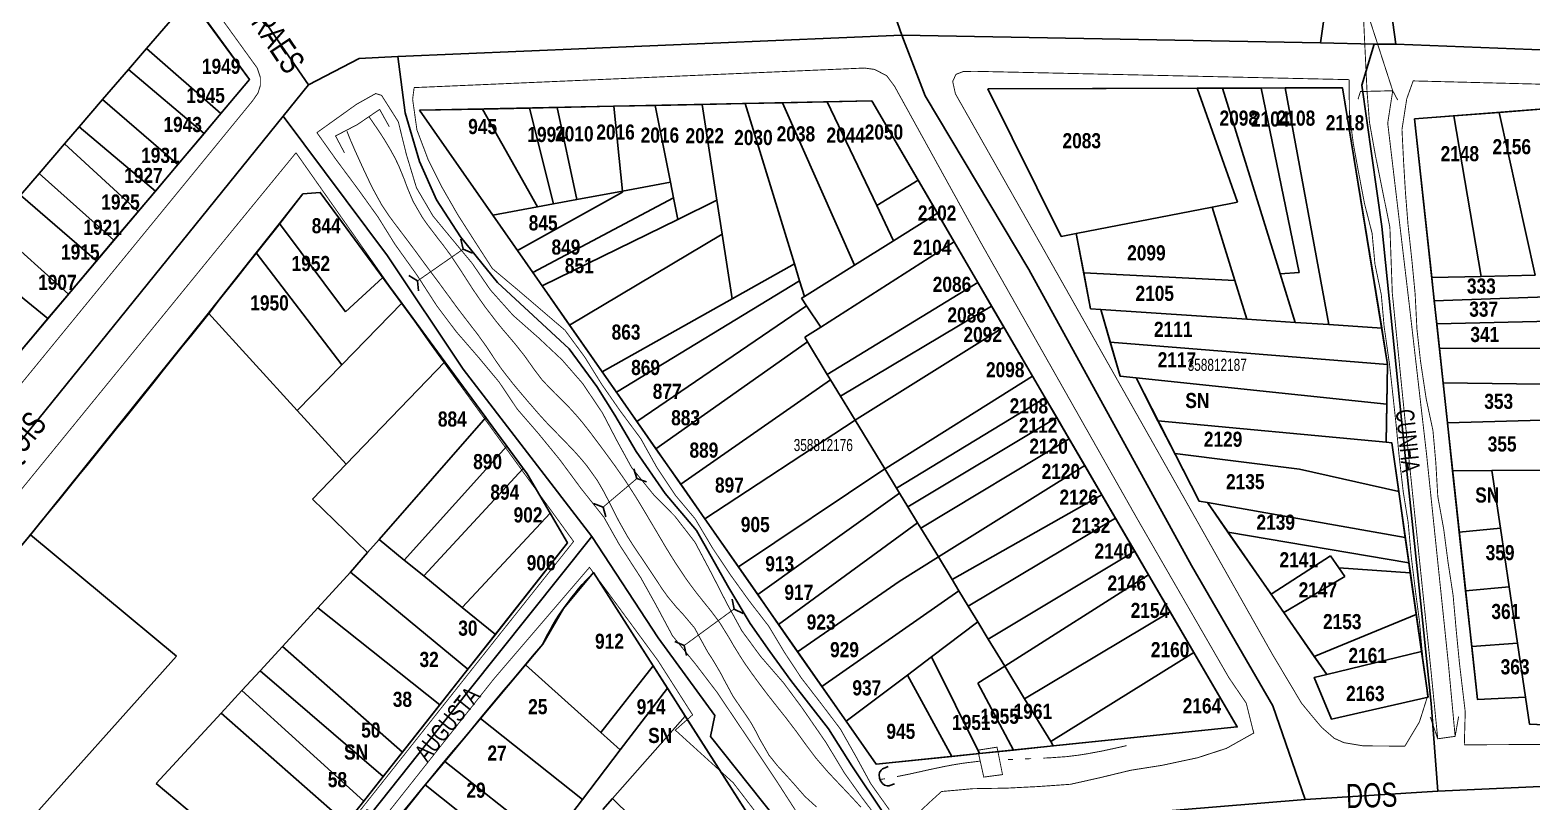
# Model space of a CAD drawing. Extents: x 200120 to 201962, y 4837541 to 4839252.
# Drawn here: x 201455.8 to 201704.3, y 4838507.1 to 4838634.8 of the extents above; entities that cross this region are included whole.
import ezdxf
from ezdxf.enums import TextEntityAlignment as Align

# ---------------------------------------------------------------- set-up
doc = ezdxf.new("R2010")
doc.units = 0
doc.header["$LTSCALE"] = 3
doc.header["$MEASUREMENT"] = 0
doc.linetypes.add('PHANTOMX2', pattern=[5, 2.5, -0.5, 0.5, -0.5, 0.5, -0.5])
for name, color, linetype in [('CD-MALHA-LOTES', 40, 'CONTINUOUS'), ('CD_TXT_QUADRA', 7, 'CONTINUOUS'), ('HD-CANAIS', 7, 'CONTINUOUS'), ('HD-CURSO-PERENE', 170, 'CONTINUOUS'), ('HD-VALAS-DRENOS', 170, 'CONTINUOUS'), ('RU-QUADRAS', 210, 'CONTINUOUS'), ('SV-EIXO-RUA-N-PAV', 6, 'CONTINUOUS'), ('SV-EIXO-RUA-PAV', 20, 'CONTINUOUS'), ('SV-ESTIVAS', 7, 'CONTINUOUS'), ('SV-PONTE-BUEIRO', 7, 'CONTINUOUS'), ('SV-RUA-NAO-PAV-S-GUIA-C-GUIA', 7, 'PHANTOMX2'), ('SV-RUA-PAVIM-S-GUIA-C-GUIA', 7, 'CONTINUOUS'), ('SV-TXT-RUA-N-PAV-S-GUIA-C-GUIA', 7, 'CONTINUOUS'), ('SV-TXT-RUA-PAV-S-GUIA-C-GUIA', 7, 'CONTINUOUS'), ('Th_NmrPort', 1, 'CONTINUOUS')]:
    doc.layers.add(name, color=color, linetype=linetype)
doc.styles.add('ARIAL', font='ARIAL.TTF')
doc.styles.get("Standard").update_dxf_attribs({"font": 'swisscbo.ttf'})

# ---------------------------------------------------------------- blocks, each defined once
blk = doc.blocks.new('COD045', base_point=(201519.89, 4838593.29))
at = {"layer": 'SV-ESTIVAS'}
blk.add_lwpolyline([(201520.638538, 4838591.792924), (201519.89, 4838593.29), (201520.638538, 4838594.792924)], dxfattribs=at)
blk = doc.blocks.new('COD119', base_point=(202265.52, 4838125.96))
at = {"layer": 'SV-PONTE-BUEIRO'}
blk.add_lwpolyline([(202264.01, 4838123.96), (202264.01, 4838124.793333), (202264.01, 4838124.918333), (202264.135833, 4838125.251667), (202264.3875, 4838125.626667), (202264.765, 4838125.835), (202265.268333, 4838125.96), (202265.771667, 4838125.96), (202266.275, 4838125.835), (202266.6525, 4838125.626667), (202266.904167, 4838125.251667), (202267.03, 4838124.918333), (202267.03, 4838124.793333), (202267.03, 4838123.96)], dxfattribs=at)

msp = doc.modelspace()

# ---------------------------------------------------------------- linework, layer by layer
at = {"layer": 'CD-MALHA-LOTES', "linetype": 'Continuous'}
for p, q in [((201475.04, 4838631.77), (201482.2, 4838640.09)), ((201482.2, 4838640.09), (201492.05, 4838626.59)), ((201472.03, 4838628.26), (201475.04, 4838631.77)), ((201475.04, 4838631.77), (201487.34, 4838621)), ((201467.77, 4838623.3), (201472.03, 4838628.26)), ((201472.03, 4838628.26), (201484.55, 4838617.7)), ((201492.05, 4838626.59), (201487.34, 4838621)), ((201648.9, 4838625.17), (201614.28, 4838625.05)), ((201614.28, 4838625.05), (201626.43, 4838600.64)), ((201653.09, 4838625.18), (201648.9, 4838625.17)), ((201655.61, 4838606.32), (201648.9, 4838625.17)), ((201653.09, 4838625.18), (201659.5, 4838625.2)), ((201662.64, 4838594.47), (201653.09, 4838625.18)), ((201659.5, 4838625.2), (201663.48, 4838625.22)), ((201659.5, 4838625.2), (201665.82, 4838594.65)), ((201663.48, 4838625.22), (201672.95, 4838625.25)), ((201663.48, 4838625.22), (201670.69, 4838586.05)), ((201672.95, 4838625.25), (201679.47, 4838585.46)), ((201463.9, 4838618.8), (201467.77, 4838623.3)), ((201467.77, 4838623.3), (201480.23, 4838612.57)), ((201538.4, 4838621.89), (201542.99, 4838621.98)), ((201542.99, 4838621.98), (201552.37, 4838622.18)), ((201542.99, 4838621.98), (201546.22, 4838606.73)), ((201552.37, 4838622.18), (201559.22, 4838622.32)), ((201552.37, 4838622.18), (201553.78, 4838608.14)), ((201559.22, 4838622.32), (201567.01, 4838622.48)), ((201559.22, 4838622.32), (201561.75, 4838609.62)), ((201574.09, 4838622.63), (201567.01, 4838622.48)), ((201567.01, 4838622.48), (201569.44, 4838606.63)), ((201574.09, 4838622.63), (201580.26, 4838622.76)), ((201582.26, 4838596.1), (201574.09, 4838622.63)), ((201580.26, 4838622.76), (201587.7, 4838622.92)), ((201592.22, 4838595.91), (201580.26, 4838622.76)), ((201587.7, 4838622.92), (201595.06, 4838623.07)), ((201595.88, 4838605.77), (201587.7, 4838622.92)), ((201595.06, 4838623.07), (201602.73, 4838609.94)), ((201487.34, 4838621), (201484.55, 4838617.7)), ((201530.62, 4838621.72), (201520.22, 4838621.51)), ((201520.22, 4838621.51), (201532.34, 4838604.15)), ((201530.62, 4838621.72), (201538.4, 4838621.89)), ((201539.76, 4838605.53), (201530.62, 4838621.72)), ((201538.4, 4838621.89), (201542.39, 4838606.02)), ((201684.89, 4838620.09), (201691.42, 4838620.59)), ((201687.73, 4838593.86), (201684.89, 4838620.09)), ((201691.42, 4838620.59), (201698.87, 4838621.17)), ((201691.42, 4838620.59), (201695.91, 4838594.03)), ((201698.87, 4838621.17), (201706.52, 4838621.76)), ((201698.87, 4838621.17), (201704.87, 4838594.23)), ((201461.47, 4838615.97), (201463.9, 4838618.8)), ((201463.9, 4838618.8), (201476.51, 4838608.15)), ((201484.55, 4838617.7), (201480.23, 4838612.57)), ((201457.25, 4838611.06), (201461.47, 4838615.97)), ((201461.47, 4838615.97), (201473.64, 4838604.76)), ((201480.23, 4838612.57), (201476.51, 4838608.15)), ((201454.15, 4838607.46), (201457.25, 4838611.06)), ((201457.25, 4838611.06), (201469.64, 4838600.01)), ((201553.78, 4838608.14), (201561.75, 4838609.62)), ((201561.75, 4838609.62), (201562.26, 4838607.01)), ((201602.73, 4838609.94), (201595.88, 4838605.77)), ((201602.73, 4838609.94), (201605.92, 4838604.48)), ((201454.15, 4838607.46), (201466.77, 4838596.61)), ((201476.51, 4838608.15), (201473.64, 4838604.76)), ((201497.03, 4838602.76), (201500.91, 4838607.67)), ((201500.91, 4838607.67), (201503.79, 4838607.93)), ((201503.79, 4838607.93), (201514.14, 4838593.84)), ((201536.42, 4838598.31), (201553.8, 4838607.97)), ((201562.26, 4838607.01), (201538.97, 4838594.65)), ((201553.78, 4838608.14), (201546.22, 4838606.73)), ((201553.8, 4838607.97), (201553.78, 4838608.14)), ((201562.26, 4838607.01), (201562.97, 4838603.47)), ((201473.64, 4838604.76), (201469.64, 4838600.01)), ((201532.34, 4838604.15), (201539.76, 4838605.53)), ((201542.39, 4838606.02), (201539.76, 4838605.53)), ((201546.22, 4838606.73), (201542.39, 4838606.02)), ((201562.97, 4838603.47), (201569.44, 4838606.63)), ((201569.44, 4838606.63), (201570.3, 4838601.02)), ((201598.66, 4838599.94), (201595.88, 4838605.77)), ((201628.91, 4838601.12), (201651.37, 4838605.5)), ((201651.37, 4838605.5), (201655.61, 4838606.32)), ((201651.37, 4838605.5), (201655.13, 4838593.34)), ((201449.69, 4838602.26), (201462.11, 4838591.08)), ((201493.2, 4838597.94), (201497.03, 4838602.76)), ((201497.03, 4838602.76), (201507.94, 4838588.15)), ((201532.34, 4838604.15), (201536.42, 4838598.31)), ((201562.97, 4838603.47), (201540.5, 4838592.47)), ((201605.92, 4838604.48), (201598.66, 4838599.94)), ((201608.69, 4838599.74), (201605.92, 4838604.48)), ((201469.64, 4838600.01), (201466.77, 4838596.61)), ((201545.05, 4838585.95), (201570.3, 4838601.02)), ((201570.3, 4838601.02), (201571.95, 4838590.31)), ((201586.61, 4838585.64), (201608.69, 4838599.74)), ((201598.66, 4838599.94), (201592.22, 4838595.91)), ((201608.69, 4838599.74), (201612.62, 4838593.01)), ((201626.43, 4838600.64), (201628.91, 4838601.12)), ((201630.15, 4838594.61), (201628.91, 4838601.12)), ((201445.69, 4838597.62), (201458.71, 4838587.05)), ((201485.69, 4838588.44), (201493.2, 4838597.94)), ((201493.2, 4838597.94), (201507.37, 4838579.42)), ((201538.97, 4838594.65), (201536.42, 4838598.31)), ((201466.77, 4838596.61), (201462.11, 4838591.08)), ((201540.5, 4838592.47), (201538.97, 4838594.65)), ((201571.95, 4838590.31), (201582.26, 4838596.1)), ((201582.26, 4838596.1), (201583.12, 4838593.31)), ((201592.22, 4838595.91), (201583.92, 4838590.71)), ((201631.28, 4838588.68), (201630.15, 4838594.61)), ((201655.13, 4838593.34), (201630.15, 4838594.61)), ((201665.82, 4838594.65), (201662.64, 4838594.47)), ((201507.94, 4838588.15), (201514.14, 4838593.84)), ((201514.14, 4838593.84), (201517.26, 4838589.6)), ((201545.05, 4838585.95), (201540.5, 4838592.47)), ((201552.79, 4838574.86), (201583.12, 4838593.31)), ((201583.12, 4838593.31), (201583.92, 4838590.71)), ((201587.69, 4838577.82), (201612.62, 4838593.01)), ((201612.62, 4838593.01), (201614.89, 4838589.12)), ((201655.13, 4838593.34), (201657.11, 4838586.95)), ((201665.15, 4838586.42), (201662.64, 4838594.47)), ((201695.91, 4838594.03), (201687.73, 4838593.86)), ((201687.73, 4838593.86), (201688.15, 4838589.97)), ((201704.87, 4838594.23), (201695.91, 4838594.03)), ((201462.11, 4838591.08), (201458.71, 4838587.05)), ((201517.26, 4838589.6), (201507.37, 4838579.42)), ((201517.26, 4838589.6), (201524.42, 4838579.87)), ((201571.95, 4838590.31), (201550.44, 4838578.24)), ((201583.92, 4838590.71), (201583.44, 4838590.4)), ((201583.44, 4838590.4), (201584.26, 4838589.17)), ((201688.15, 4838589.97), (201722.17, 4838591.22)), ((201688.56, 4838586.18), (201688.15, 4838589.97)), ((201455.8, 4838551.26), (201485.3, 4838587.96)), ((201485.3, 4838587.96), (201485.69, 4838588.44)), ((201499.97, 4838571.81), (201485.3, 4838587.96)), ((201584.26, 4838589.17), (201556.19, 4838570)), ((201584.26, 4838589.17), (201586.61, 4838585.64)), ((201614.89, 4838589.12), (201589.88, 4838574.22)), ((201614.89, 4838589.12), (201616.93, 4838585.62)), ((201632.97, 4838588.57), (201631.28, 4838588.68)), ((201632.97, 4838588.57), (201634.54, 4838583.14)), ((201657.11, 4838586.95), (201632.97, 4838588.57)), ((201458.71, 4838587.05), (201445.3, 4838571.14)), ((201550.44, 4838578.24), (201545.05, 4838585.95)), ((201586.61, 4838585.64), (201583.96, 4838583.95)), ((201616.93, 4838585.62), (201592.66, 4838570.45)), ((201616.93, 4838585.62), (201621.68, 4838577.49)), ((201657.11, 4838586.95), (201665.15, 4838586.42)), ((201670.69, 4838586.05), (201665.15, 4838586.42)), ((201679.47, 4838585.46), (201670.69, 4838586.05)), ((201680.44, 4838579.47), (201679.47, 4838585.46)), ((201723.19, 4838587), (201688.56, 4838586.18)), ((201689, 4838582.12), (201688.56, 4838586.18)), ((201584.41, 4838583.21), (201559.33, 4838565.51)), ((201583.96, 4838583.95), (201584.41, 4838583.21)), ((201584.41, 4838583.21), (201587.69, 4838577.82)), ((201634.54, 4838583.14), (201680.44, 4838579.47)), ((201636.16, 4838577.53), (201634.54, 4838583.14)), ((201724.34, 4838582.19), (201689, 4838582.12)), ((201524.42, 4838579.87), (201508.05, 4838562.93)), ((201531.18, 4838570.66), (201524.42, 4838579.87)), ((201689.62, 4838576.39), (201689, 4838582.12)), ((201507.37, 4838579.42), (201499.97, 4838571.81)), ((201552.79, 4838574.86), (201550.44, 4838578.24)), ((201587.69, 4838577.82), (201588.25, 4838576.89)), ((201621.68, 4838577.49), (201597.42, 4838562.31)), ((201621.68, 4838577.49), (201623.77, 4838573.92)), ((201638.8, 4838577.25), (201636.16, 4838577.53)), ((201642.43, 4838570.14), (201638.8, 4838577.25)), ((201680.32, 4838572.86), (201638.8, 4838577.25)), ((201680.44, 4838579.47), (201680.32, 4838572.86)), ((201556.19, 4838570), (201552.79, 4838574.86)), ((201588.25, 4838576.89), (201563.44, 4838559.62)), ((201589.88, 4838574.22), (201588.25, 4838576.89)), ((201690.34, 4838569.82), (201689.62, 4838576.39)), ((201727.51, 4838575.88), (201689.62, 4838576.39)), ((201592.31, 4838570.22), (201589.88, 4838574.22)), ((201623.77, 4838573.92), (201599.15, 4838558.99)), ((201623.77, 4838573.92), (201625.67, 4838570.66)), ((201680.32, 4838572.86), (201680.2, 4838566.58)), ((201508.05, 4838562.93), (201499.97, 4838571.81)), ((201513.51, 4838550.48), (201531.18, 4838570.66)), ((201531.18, 4838570.66), (201531.7, 4838569.96)), ((201531.7, 4838569.96), (201534.66, 4838565.93)), ((201559.33, 4838565.51), (201556.19, 4838570)), ((201567.45, 4838553.88), (201592.31, 4838570.22)), ((201592.66, 4838570.45), (201592.31, 4838570.22)), ((201592.31, 4838570.22), (201597.21, 4838562.17)), ((201625.67, 4838570.66), (201601.03, 4838555.9)), ((201625.67, 4838570.66), (201627.72, 4838567.14)), ((201645.2, 4838564.73), (201642.43, 4838570.14)), ((201680.2, 4838566.58), (201642.43, 4838570.14)), ((201728.17, 4838570.82), (201690.34, 4838569.82)), ((201690.34, 4838569.82), (201691.2, 4838561.84)), ((201534.66, 4838565.93), (201517.67, 4838547.09)), ((201534.66, 4838565.93), (201537.38, 4838562.23)), ((201563.44, 4838559.62), (201559.33, 4838565.51)), ((201627.72, 4838567.14), (201603.17, 4838552.38)), ((201627.72, 4838567.14), (201630.3, 4838562.73)), ((201645.2, 4838564.73), (201665.83, 4838562.14)), ((201649.23, 4838556.84), (201645.2, 4838564.73)), ((201680.2, 4838566.58), (201681.12, 4838566.5)), ((201681.12, 4838566.5), (201682.27, 4838558.42)), ((201508.05, 4838562.93), (201502.5, 4838557.18)), ((201597.42, 4838562.31), (201597.21, 4838562.17)), ((201630.3, 4838562.73), (201606.08, 4838547.6)), ((201630.3, 4838562.73), (201633.15, 4838557.86)), ((201537.38, 4838562.23), (201520.91, 4838544.45)), ((201537.38, 4838562.23), (201538.01, 4838561.37)), ((201538.01, 4838561.37), (201541.83, 4838554.82)), ((201597.21, 4838562.17), (201573, 4838545.94)), ((201599.15, 4838558.99), (201597.21, 4838562.17)), ((201665.83, 4838562.14), (201682.27, 4838558.42)), ((201691.2, 4838561.84), (201697.68, 4838561.89)), ((201692.3, 4838551.69), (201691.2, 4838561.84)), ((201697.68, 4838561.89), (201720.3, 4838562.05)), ((201697.68, 4838561.89), (201699.1, 4838552.35)), ((201567.45, 4838553.88), (201563.44, 4838559.62)), ((201599.66, 4838558.15), (201576.19, 4838541.37)), ((201599.15, 4838558.99), (201599.66, 4838558.15)), ((201601.03, 4838555.9), (201599.66, 4838558.15)), ((201633.15, 4838557.86), (201608.34, 4838543.88)), ((201633.15, 4838557.86), (201635.38, 4838554.04)), ((201682.27, 4838558.42), (201683.36, 4838550.81)), ((201502.5, 4838557.18), (201511.62, 4838548.33)), ((201541.83, 4838554.82), (201527.29, 4838539.26)), ((201541.83, 4838554.82), (201544.7, 4838549.92)), ((201601.03, 4838555.9), (201602.64, 4838553.25)), ((201650.61, 4838556.59), (201649.23, 4838556.84)), ((201654.01, 4838551.7), (201650.61, 4838556.59)), ((201683.36, 4838550.81), (201650.61, 4838556.59)), ((201573, 4838545.94), (201567.45, 4838553.88)), ((201602.64, 4838553.25), (201579.65, 4838536.41)), ((201603.17, 4838552.38), (201602.64, 4838553.25)), ((201606.08, 4838547.6), (201603.17, 4838552.38)), ((201635.38, 4838554.04), (201611.03, 4838539.46)), ((201635.38, 4838554.04), (201638.58, 4838548.55)), ((201699.1, 4838552.35), (201692.3, 4838551.69)), ((201699.1, 4838552.35), (201700.55, 4838542.64)), ((201400.28, 4838484.81), (201455.8, 4838551.26)), ((201455.8, 4838551.26), (201479.98, 4838531.17)), ((201511.62, 4838548.33), (201513.51, 4838550.48)), ((201517.67, 4838547.09), (201513.51, 4838550.48)), ((201544.7, 4838549.92), (201532.77, 4838534.79)), ((201661.14, 4838541.45), (201654.01, 4838551.7)), ((201683.96, 4838546.62), (201654.01, 4838551.7)), ((201683.36, 4838550.81), (201683.96, 4838546.62)), ((201693.35, 4838541.97), (201692.3, 4838551.69)), ((201511.62, 4838548.33), (201508.77, 4838545.07)), ((201606.08, 4838547.6), (201599.58, 4838543.54)), ((201608.34, 4838543.88), (201606.08, 4838547.6)), ((201638.58, 4838548.55), (201614.35, 4838534.01)), ((201638.58, 4838548.55), (201640.86, 4838544.64)), ((201671, 4838547.76), (201661.14, 4838541.45)), ((201672.35, 4838545.8), (201671, 4838547.76)), ((201503.4, 4838539.2), (201508.77, 4838545.07)), ((201508.77, 4838545.07), (201528.23, 4838529.04)), ((201520.91, 4838544.45), (201517.67, 4838547.09)), ((201544.05, 4838539.09), (201549.02, 4838545.01)), ((201549.02, 4838545.01), (201558.9, 4838529.56)), ((201576.19, 4838541.37), (201573, 4838545.94)), ((201673.33, 4838544.38), (201672.35, 4838545.8)), ((201684.19, 4838544.95), (201672.35, 4838545.8)), ((201683.96, 4838546.62), (201684.19, 4838544.95)), ((201684.19, 4838544.95), (201685.17, 4838538.09)), ((201527.29, 4838539.26), (201520.91, 4838544.45)), ((201599.58, 4838543.54), (201582.79, 4838531.91)), ((201608.34, 4838543.88), (201609.49, 4838541.99)), ((201640.86, 4838544.64), (201617.07, 4838529.54)), ((201640.86, 4838544.64), (201644.43, 4838538.53)), ((201663.27, 4838538.38), (201673.33, 4838544.38)), ((201700.55, 4838542.64), (201693.35, 4838541.97)), ((201700.55, 4838542.64), (201701.94, 4838533.32)), ((201579.65, 4838536.41), (201576.19, 4838541.37)), ((201609.49, 4838541.99), (201586.8, 4838526.17)), ((201611.03, 4838539.46), (201609.49, 4838541.99)), ((201663.27, 4838538.38), (201661.14, 4838541.45)), ((201694.35, 4838532.76), (201693.35, 4838541.97)), ((201497.51, 4838532.8), (201503.4, 4838539.2)), ((201503.4, 4838539.2), (201523.58, 4838523.15)), ((201532.77, 4838534.79), (201527.29, 4838539.26)), ((201540.61, 4838533.18), (201544.05, 4838539.09)), ((201612.62, 4838536.85), (201611.03, 4838539.46)), ((201644.43, 4838538.53), (201620.36, 4838524.14)), ((201644.43, 4838538.53), (201648.38, 4838531.77)), ((201668.29, 4838531.15), (201663.27, 4838538.38)), ((201685.17, 4838538.09), (201668.29, 4838531.15)), ((201685.17, 4838538.09), (201686.04, 4838531.97)), ((201582.79, 4838531.91), (201579.65, 4838536.41)), ((201604.93, 4838531.05), (201612.62, 4838536.85)), ((201614.35, 4838534.01), (201612.62, 4838536.85)), ((201493.81, 4838528.78), (201497.51, 4838532.8)), ((201497.51, 4838532.8), (201517.39, 4838515.31)), ((201528.23, 4838529.04), (201532.77, 4838534.79)), ((201537.73, 4838529.73), (201540.61, 4838533.18)), ((201614.35, 4838534.01), (201617.07, 4838529.54)), ((201701.94, 4838533.32), (201694.35, 4838532.76)), ((201695.3, 4838524.02), (201694.35, 4838532.76)), ((201701.94, 4838533.32), (201703.27, 4838524.38)), ((201479.98, 4838531.17), (201444.49, 4838491.54)), ((201586.8, 4838526.17), (201582.79, 4838531.91)), ((201600.97, 4838528.05), (201604.93, 4838531.05)), ((201604.93, 4838531.05), (201612.88, 4838515.07)), ((201648.38, 4838531.77), (201624.67, 4838517.05)), ((201648.38, 4838531.77), (201655.56, 4838519.48)), ((201670.37, 4838528.16), (201668.29, 4838531.15)), ((201686.04, 4838531.97), (201670.37, 4838528.16)), ((201686.04, 4838531.97), (201687.12, 4838524.42)), ((201490.78, 4838525.49), (201493.81, 4838528.78)), ((201493.81, 4838528.78), (201514.21, 4838511.27)), ((201528.23, 4838529.04), (201523.58, 4838523.15)), ((201530.32, 4838520.86), (201537.73, 4838529.73)), ((201550.23, 4838518.55), (201537.73, 4838529.73)), ((201558.9, 4838529.56), (201550.23, 4838518.55)), ((201558.9, 4838529.56), (201561.23, 4838525.91)), ((201590.83, 4838520.4), (201600.97, 4838528.05)), ((201600.97, 4838528.05), (201608.29, 4838514.6)), ((201617.07, 4838529.54), (201612.64, 4838526.73)), ((201620.36, 4838524.14), (201617.07, 4838529.54)), ((201668.29, 4838527.66), (201670.37, 4838528.16)), ((201671.12, 4838520.78), (201668.29, 4838527.66)), ((201487.36, 4838521.77), (201490.78, 4838525.49)), ((201490.78, 4838525.49), (201510.99, 4838507.19)), ((201561.23, 4838525.91), (201553.44, 4838515.68)), ((201564.19, 4838521.27), (201561.23, 4838525.91)), ((201590.83, 4838520.4), (201586.8, 4838526.17)), ((201612.64, 4838526.73), (201618.49, 4838515.65)), ((201523.58, 4838523.15), (201517.39, 4838515.31)), ((201624.67, 4838517.05), (201620.36, 4838524.14)), ((201687.12, 4838524.42), (201671.12, 4838520.78)), ((201703.27, 4838524.38), (201695.3, 4838524.02)), ((201703.94, 4838519.91), (201703.27, 4838524.38)), ((201476.65, 4838510.13), (201487.36, 4838521.77)), ((201508.09, 4838503.52), (201487.36, 4838521.77)), ((201524.4, 4838513.77), (201530.32, 4838520.86)), ((201530.32, 4838520.86), (201547.16, 4838507.44)), ((201552.15, 4838507.62), (201564.19, 4838521.27)), ((201564.19, 4838521.27), (201580.36, 4838495.98)), ((201595.78, 4838513.31), (201590.83, 4838520.4)), ((201553.44, 4838515.68), (201550.23, 4838518.55)), ((201655.56, 4838519.48), (201625.1, 4838516.34)), ((201718.72, 4838519.28), (201703.94, 4838519.91)), ((201517.39, 4838515.31), (201514.21, 4838511.27)), ((201553.44, 4838515.68), (201547.16, 4838507.44)), ((201612.88, 4838515.07), (201608.29, 4838514.6)), ((201618.49, 4838515.65), (201612.88, 4838515.07)), ((201625.1, 4838516.34), (201618.49, 4838515.65)), ((201625.1, 4838516.34), (201624.67, 4838517.05)), ((201521.49, 4838510.28), (201524.4, 4838513.77)), ((201524.4, 4838513.77), (201541.62, 4838500.17)), ((201608.29, 4838514.6), (201595.78, 4838513.31)), ((201498.67, 4838491.58), (201476.65, 4838510.13)), ((201514.21, 4838511.27), (201510.99, 4838507.19)), ((201521.17, 4838509.88), (201521.49, 4838510.28)), ((201521.17, 4838509.88), (201517.26, 4838505.05)), ((201538.53, 4838496.12), (201521.17, 4838509.88)), ((201550.57, 4838505.83), (201552.15, 4838507.62)), ((201552.15, 4838507.62), (201573.3, 4838486.98)), ((201510.99, 4838507.19), (201508.09, 4838503.52)), ((201547.16, 4838507.44), (201543.82, 4838503.06))]:
    msp.add_line(p, q, dxfattribs=at)
msp.add_point((201455.8, 4838551.26), dxfattribs=at)
at = {"layer": 'HD-CANAIS', "const_width": 0.15}
for points in [[(201688.73, 4838517.51), (201687.54, 4838529.49), (201683.93, 4838564.15), (201681.21, 4838591.26), (201680.81, 4838602.16), (201678.41, 4838614.07), (201677.44, 4838619.48), (201677.03, 4838624.6), (201676.26, 4838640.8)], [(201691.61, 4838517.91), (201690.51, 4838529.75), (201686.89, 4838564.48), (201684.04, 4838589.17), (201680.45, 4838619.39), (201681.28, 4838624.75), (201676.27, 4838640.23)]]:
    msp.add_lwpolyline(points, dxfattribs=at)
at = {"layer": 'HD-CURSO-PERENE', "const_width": 0.15}
for points in [[(201511.85, 4838620.46), (201513.54, 4838617.99), (201514.36, 4838616.72), (201515.33, 4838615.11), (201516.06, 4838613.79), (201516.72, 4838612.45), (201517.66, 4838610.16), (201518.18, 4838608.75), (201519.12, 4838606.5), (201520.61, 4838603.9), (201521.47, 4838602.66), (201523.19, 4838600.4), (201524.11, 4838599.22), (201525.33, 4838597.58), (201526.99, 4838595.08), (201527.8, 4838593.82), (201528.97, 4838592), (201529.81, 4838590.76), (201531.02, 4838589.04), (201532.84, 4838586.66), (201533.79, 4838585.49), (201535.1, 4838583.95), (201536.07, 4838582.8), (201537.54, 4838580.95), (201538.41, 4838579.73), (201539.28, 4838578.5), (201540.55, 4838576.84), (201542.63, 4838574.68), (201543.71, 4838573.64), (201545.18, 4838572.13), (201546.19, 4838571.01), (201547.16, 4838569.87), (201548.52, 4838568.14), (201550.32, 4838565.73), (201551.76, 4838563.77), (201552.64, 4838562.56), (201554.27, 4838560.23), (201555.89, 4838557.71), (201556.68, 4838556.43), (201557.76, 4838554.62), (201559.29, 4838552.04), (201560.05, 4838550.75), (201560.99, 4838549.17), (201561.77, 4838547.89), (201562.57, 4838546.62), (201564.17, 4838544.21), (201565.04, 4838542.99), (201565.94, 4838541.79), (201567.5, 4838539.83), (201568.45, 4838538.66), (201569.88, 4838536.75), (201571.46, 4838534.2), (201572.21, 4838532.9), (201573.35, 4838531.05), (201574.18, 4838529.79), (201575.04, 4838528.56), (201576.64, 4838526.37), (201577.55, 4838525.17), (201578.47, 4838523.99), (201579.85, 4838522.24), (201580.78, 4838521.07), (201582.56, 4838518.74), (201583.44, 4838517.52), (201584.32, 4838516.31), (201585.84, 4838514.29), (201587.8, 4838512.02), (201588.83, 4838510.92), (201590.8, 4838508.84), (201591.83, 4838507.75), (201593.26, 4838506.19)], [(201585.92, 4838506.22), (201583.99, 4838507.97), (201582.01, 4838510.23), (201580.44, 4838511.97), (201579.42, 4838513.08), (201578.05, 4838514.8), (201576.56, 4838517.39), (201575.87, 4838518.73), (201575.14, 4838520.05), (201574.31, 4838521.32), (201573.45, 4838522.55), (201572.05, 4838524.62), (201570.63, 4838527.26), (201569.93, 4838528.59), (201568.71, 4838530.64), (201567.89, 4838531.9), (201566.77, 4838533.93), (201565.73, 4838535.85), (201563.79, 4838538.15), (201562.75, 4838539.26), (201561.27, 4838541.05), (201560.4, 4838542.27), (201558.75, 4838544.77), (201557.32, 4838546.92), (201556.47, 4838548.16), (201555.63, 4838549.41), (201554.64, 4838550.97), (201553.17, 4838553.58), (201552.49, 4838554.92), (201551.36, 4838557.15), (201550.67, 4838558.48), (201549.61, 4838560.3), (201547.86, 4838562.74), (201546.9, 4838563.89), (201545.9, 4838565.01), (201544.45, 4838566.53), (201543.4, 4838567.61), (201541.31, 4838569.76), (201540.04, 4838571.15), (201538.08, 4838573.42), (201536.68, 4838575.07), (201535.71, 4838576.23), (201533.87, 4838578.59), (201532.89, 4838579.98), (201532.06, 4838581.23), (201531.23, 4838582.48), (201529.84, 4838584.42), (201528.92, 4838585.61), (201528, 4838586.8), (201526.33, 4838589), (201524.56, 4838591.42), (201523.17, 4838593.31), (201522.27, 4838594.51), (201520.94, 4838596.3), (201519.16, 4838598.72), (201518.27, 4838599.92), (201516.81, 4838601.84), (201515.9, 4838603.04), (201515.02, 4838604.25), (201513.94, 4838605.88), (201512.5, 4838608.51), (201511.84, 4838609.86), (201510.74, 4838612.2), (201509.5, 4838614.93), (201508.75, 4838616.67), (201508.19, 4838618.06)]]:
    msp.add_lwpolyline(points, dxfattribs=at)
at = {"layer": 'HD-VALAS-DRENOS', "const_width": 0.15}
for points in [[(201630.87, 4838515.05), (201629.42, 4838514.82)], [(201631.39, 4838515.15), (201630.87, 4838515.05)], [(201632.86, 4838515.42), (201631.39, 4838515.15)], [(201633.35, 4838515.52), (201632.86, 4838515.42)], [(201634.33, 4838515.73), (201633.35, 4838515.52)], [(201635.31, 4838515.94), (201634.33, 4838515.73)], [(201637.26, 4838516.38), (201635.31, 4838515.94)], [(201605.11, 4838512.51), (201604.63, 4838512.41)], [(201607.07, 4838512.92), (201605.11, 4838512.51)], [(201608.54, 4838513.2), (201607.07, 4838512.92)], [(201607.07, 4838512.92), (201607.07, 4838512.92)], [(201609.04, 4838513.28), (201608.54, 4838513.2)], [(201610.02, 4838513.44), (201609.04, 4838513.28)], [(201611.01, 4838513.57), (201610.02, 4838513.44)], [(201613, 4838513.81), (201611.01, 4838513.57)], [(201618.44, 4838514.1), (201617.59, 4838514.06)], [(201620.59, 4838514.19), (201620.44, 4838514.18)], [(201621.44, 4838514.22), (201620.59, 4838514.19)], [(201624.35, 4838514.35), (201623.44, 4838514.31)], [(201624.44, 4838514.35), (201624.35, 4838514.35)], [(201627.34, 4838514.56), (201624.44, 4838514.35)], [(201627.43, 4838514.57), (201627.34, 4838514.56)], [(201629.39, 4838514.81), (201627.43, 4838514.57)], [(201629.42, 4838514.82), (201629.39, 4838514.81)], [(201596.58, 4838510.79), (201596.43, 4838510.77)], [(201597.27, 4838510.9), (201596.58, 4838510.79)], [(201601, 4838511.61), (201599.24, 4838511.26)], [(201601.2, 4838511.65), (201601, 4838511.61)], [(201603.17, 4838512.08), (201601.2, 4838511.65)], [(201604.13, 4838512.3), (201603.17, 4838512.08)], [(201604.63, 4838512.41), (201604.13, 4838512.3)]]:
    msp.add_lwpolyline(points, dxfattribs=at)
at = {"layer": 'RU-QUADRAS', "color": 6, "linetype": 'Continuous'}
for points in [[(201306.33, 4838615.02, -0.010298), (201385.46, 4838712.24), (201405.91, 4838739.08), (201413.85, 4838732.84), (201444.74, 4838693.11, 0.007389), (201378.44, 4838616.73), (201384.84, 4838610.51), (201425.24, 4838658.8), (201447.25, 4838687.99), (201492.05, 4838626.59), (201388.25, 4838503.48), (201373.22, 4838521.82), (201408.01, 4838562.66), (201409.94, 4838561.05), (201430.49, 4838587.45), (201426.65, 4838590.45), (201372.39, 4838525.16), (201322.19, 4838595.01)], [(201400.28, 4838484.81, 0.01074), (201500.91, 4838607.67), (201503.79, 4838607.93), (201538.01, 4838561.37), (201544.7, 4838549.92), (201483.56, 4838472.42), (201487.91, 4838468.75, -0.007868), (201540.61, 4838533.18, -0.085838), (201549.02, 4838545.01), (201580.36, 4838495.98), (201523.43, 4838423.44), (201480.93, 4838373.06, -0.009028)]]:
    msp.add_lwpolyline(points, format="xyb", close=True, dxfattribs=at)
for points in [[(201614.28, 4838625.05), (201672.95, 4838625.25), (201680.44, 4838579.47), (201680.2, 4838566.58), (201681.12, 4838566.5), (201687.12, 4838524.42), (201671.12, 4838520.78), (201668.29, 4838527.66), (201670.37, 4838528.16), (201650.61, 4838556.59), (201649.23, 4838556.84), (201638.8, 4838577.25), (201636.16, 4838577.53), (201632.97, 4838588.57), (201631.28, 4838588.68), (201628.91, 4838601.12), (201626.43, 4838600.64)], [(201520.22, 4838621.51), (201595.06, 4838623.07), (201655.56, 4838519.48), (201595.78, 4838513.31)], [(201684.89, 4838620.09), (201715.55, 4838622.45), (201745.48, 4838622.07), (201766.2, 4838521.8), (201727.81, 4838518.9), (201703.94, 4838519.91), (201703.27, 4838524.38), (201695.3, 4838524.02)]]:
    msp.add_lwpolyline(points, close=True, dxfattribs=at)
at = {"layer": 'SV-EIXO-RUA-N-PAV'}
for points in [[(201669.35, 4838632.69), (201670.54, 4838641.3), (201670.3, 4838650.14), (201666, 4838665.19), (201663.61, 4838680.01), (201660.27, 4838700.68), (201657.16, 4838716.45), (201653.89, 4838731.08), (201655.55, 4838736.64), (201653.79, 4838745.75)], [(201681.77, 4838632.45), (201680.58, 4838641.3), (201676.75, 4838655.63), (201671.74, 4838674.03), (201669.35, 4838683.83), (201665.52, 4838702.35), (201662.42, 4838718.12), (201660.08, 4838731.3), (201655.55, 4838736.64)], [(201678.2, 4838632.47), (201676.19, 4838625.69), (201679.47, 4838602.27), (201683.35, 4838564.38), (201685.5, 4838544.08), (201687.65, 4838523.32), (201688.73, 4838508.84)]]:
    msp.add_lwpolyline(points, dxfattribs=at)
at = {"layer": 'SV-EIXO-RUA-PAV'}
for points in [[(201501.86, 4838625.75), (201475.51, 4838663.96), (201462.05, 4838683.48), (201451.71, 4838697.94), (201419.07, 4838745.75)], [(201666.79, 4838507.48), (201661.44, 4838522.95), (201647.98, 4838546.2), (201621.06, 4838595.16), (201603.92, 4838623.92), (201600.04, 4838633.95), (201594.13, 4838650.84), (201582.51, 4838698.57), (201573.66, 4838745.75)], [(201501.86, 4838625.75), (201510.23, 4838630.11), (201516.62, 4838630.42), (201600.04, 4838633.95), (201669.35, 4838632.69), (201678.2, 4838632.47), (201681.77, 4838632.45), (201754.97, 4838629.6)], [(201516.62, 4838630.42), (201517.81, 4838621.07), (201520.18, 4838613.06), (201523, 4838606.68), (201527.01, 4838600.6), (201533.09, 4838593.03), (201539.03, 4838587.54), (201544.96, 4838582.05), (201549.56, 4838575.82), (201552.53, 4838571.07), (201556.09, 4838565.06), (201560.84, 4838558.08), (201566.03, 4838552), (201571.38, 4838542.5), (201574.94, 4838536.57), (201578.2, 4838531.97), (201581.69, 4838527.15), (201587.92, 4838519.13), (201591.78, 4838513.05), (201597.12, 4838505.04)], [(201501.86, 4838625.75), (201497.65, 4838620.53), (201387.56, 4838484.41), (201299.51, 4838377.44), (201202.96, 4838257.34), (201159.2, 4838198.72)], [(201589.63, 4838489.5), (201579.14, 4838504.37), (201568.38, 4838517.91), (201569.07, 4838521.38), (201559.7, 4838534.23), (201548.72, 4838550.97), (201527.41, 4838578.66), (201514.91, 4838597.41), (201497.65, 4838620.53)], [(201548.72, 4838550.97), (201528.19, 4838525.29), (201487.9, 4838474.55)], [(201589.63, 4838489.5), (201592.19, 4838494.5), (201602.91, 4838501.33), (201610.77, 4838503.48), (201623.53, 4838503.48), (201638.08, 4838505.11), (201666.79, 4838507.48), (201688.73, 4838508.84), (201726.36, 4838510.53), (201759.6, 4838512.31), (201777.85, 4838512.9)]]:
    msp.add_lwpolyline(points, dxfattribs=at)
at = {"layer": 'SV-ESTIVAS', "const_width": 0.15}
for points in [[(201519.89, 4838593.29), (201527.44, 4838598.54)], [(201550.58, 4838555.83), (201556.2, 4838560.59)], [(201564.01, 4838532.94), (201572.27, 4838538.98)]]:
    msp.add_lwpolyline(points, dxfattribs=at)
at = {"layer": 'SV-PONTE-BUEIRO', "const_width": 0.15}
for points in [[(201682.11, 4838623.19), (201681.28, 4838624.75), (201675.93, 4838624.62), (201675.54, 4838623.35)], [(201515.21, 4838618.8), (201513.61, 4838621.66), (201509.87, 4838619.12), (201506.31, 4838617.27), (201507.8, 4838614.46)], [(201692.19, 4838521.2), (201691.61, 4838517.91), (201688.73, 4838517.51), (201687.49, 4838521.11)]]:
    msp.add_lwpolyline(points, dxfattribs=at)
msp.add_lwpolyline([(201612.61, 4838515.62), (201613.6, 4838511.17), (201616.7, 4838511.58), (201615.79, 4838516.12)], close=True, dxfattribs=at)
at = {"layer": 'SV-RUA-NAO-PAV-S-GUIA-C-GUIA', "const_width": 0.15}
for points in [[(201683.29, 4838516.29), (201685.7, 4838520.3), (201687.03, 4838524.49), (201686.1, 4838532.48), (201685.7, 4838536.96), (201685.03, 4838542.04), (201684.36, 4838547.53), (201683.82, 4838553.42), (201683.02, 4838558.37), (201682.35, 4838564.2), (201681.83, 4838569.59), (201681.25, 4838574.93), (201680.75, 4838579.44), (201679.86, 4838585.69), (201679.39, 4838590.99), (201678.33, 4838596.1), (201677.87, 4838601.14), (201676.6, 4838606.12), (201675.53, 4838611.74), (201674.73, 4838616.16), (201674.11, 4838621.07), (201674.06, 4838626.59)], [(201693.13, 4838516.51), (201693.28, 4838521.97), (201692.33, 4838529.95), (201691.8, 4838535.34), (201691.27, 4838541.26), (201690.44, 4838546.69), (201689.72, 4838552.18), (201688.74, 4838557.6), (201688.41, 4838563.25), (201687.94, 4838568.5), (201686.82, 4838573.76), (201685.88, 4838579.99), (201685.29, 4838585.27), (201684.99, 4838591.12), (201684.46, 4838596.61), (201683.81, 4838602.6), (201683.39, 4838607.85), (201683.07, 4838613.15), (201682.81, 4838618.35), (201683.6, 4838623.41), (201684.66, 4838626.38)]]:
    msp.add_lwpolyline(points, dxfattribs=at)
at = {"layer": 'SV-RUA-PAVIM-S-GUIA-C-GUIA', "const_width": 0.15}
for points in [[(201451.21, 4838688.95), (201478.99, 4838648.39), (201493.35, 4838628.51), (201493.86, 4838627), (201493.86, 4838625.59), (201493.47, 4838624.36), (201492.57, 4838623.07), (201448.04, 4838568.63)], [(201519.32, 4838625.27), (201593.84, 4838628.51), (201595.53, 4838628.28), (201597.54, 4838627.23), (201598.83, 4838625.49), (201613.1, 4838599.63), (201639.06, 4838553.8), (201654.16, 4838527.63), (201657.03, 4838523.41), (201658.28, 4838518.46), (201653.76, 4838515.92), (201648.98, 4838514.37), (201643.13, 4838513.12), (201637.92, 4838512.3), (201632.92, 4838511.09), (201627.97, 4838509.98), (201622.73, 4838509.61), (201617.44, 4838509.34), (201611.83, 4838509.25), (201606.6, 4838508.78), (201604.69, 4838507.05), (201602.58, 4838505.07)], [(201674.06, 4838626.59), (201611.97, 4838627.97), (201610.17, 4838627.92), (201608.99, 4838627.46), (201608.45, 4838626.28), (201608.9, 4838624.25), (201623.25, 4838598.94), (201661.43, 4838531.37)], [(201597.96, 4838505.77), (201594.92, 4838510.04), (201592.38, 4838514.68), (201589.9, 4838519.07), (201586.84, 4838523.12), (201583.41, 4838527.56), (201580.65, 4838531.74), (201578.02, 4838536.12), (201574.75, 4838540.36), (201571.68, 4838544.62), (201568.7, 4838549.08), (201565.86, 4838553.86), (201562.6, 4838557.75), (201559.52, 4838562.36), (201556.82, 4838567.19), (201553.38, 4838571.83), (201550.35, 4838576.19), (201547.57, 4838580.66), (201544.29, 4838585.11), (201540.42, 4838588.42), (201536.6, 4838591.69), (201532.26, 4838595.33), (201529.32, 4838599.89), (201526.55, 4838604.22), (201523.86, 4838608.9), (201521.62, 4838613.4), (201519.78, 4838618.27), (201519.07, 4838623.35), (201519.32, 4838625.27)], [(201693.13, 4838516.51), (201711.76, 4838516.59), (201764.88, 4838518.66), (201767.49, 4838519.4), (201768.34, 4838520.44), (201768.97, 4838521.78), (201768.91, 4838523.98), (201761.05, 4838563.42), (201750, 4838620.3), (201748.74, 4838622.54), (201746.4, 4838624.45), (201744.12, 4838624.85), (201684.66, 4838626.38)], [(201503.23, 4838617.82), (201509.8, 4838622.52), (201512.96, 4838624.29)], [(201596.65, 4838503.51), (201593.48, 4838507.71), (201590.52, 4838511.87), (201587.46, 4838516.93), (201583.51, 4838522.65), (201580.5, 4838526.71), (201576.67, 4838531.13), (201573.55, 4838535.39), (201571.07, 4838539.92), (201568.62, 4838544.72), (201565.8, 4838550.04), (201562.48, 4838554.33), (201558.94, 4838557.92), (201555.31, 4838562.4), (201552.88, 4838566.84), (201550.49, 4838571.43), (201547.19, 4838576.33), (201543.79, 4838580.22), (201539.95, 4838583.83), (201535.7, 4838587.58), (201531.93, 4838591.8), (201528.91, 4838596.21), (201525.71, 4838600.06), (201522.45, 4838604.01), (201519.71, 4838608.68), (201518.03, 4838614.22), (201516.7, 4838619.62), (201513.93, 4838623.99), (201512.96, 4838624.29)], [(201503.23, 4838617.82), (201506.46, 4838613.27), (201509.95, 4838608.58), (201513.35, 4838603.84), (201516.13, 4838599.37), (201519.79, 4838594.24), (201523.05, 4838589.19), (201526.28, 4838584.89), (201529.95, 4838580.66), (201533.36, 4838576.57), (201536.39, 4838572.06), (201539.85, 4838568.07), (201543.43, 4838563.69), (201546.92, 4838558.96), (201550.72, 4838554.18), (201553.25, 4838549.7), (201556.83, 4838544.16), (201559.31, 4838539.72), (201562.08, 4838534.55), (201565.92, 4838529.83), (201569.46, 4838525.19), (201572.88, 4838520.1), (201575.69, 4838515.93), (201579.38, 4838510.4), (201582.48, 4838505.59)], [(201414.65, 4838456.58), (201398.83, 4838477.66), (201396.83, 4838480.46), (201395.72, 4838482.56), (201395.27, 4838484.11), (201395.34, 4838486.08), (201396.11, 4838487.76), (201398.14, 4838490.16), (201431.15, 4838530.34), (201489.13, 4838601.5), (201499.77, 4838614.49)], [(201585.16, 4838493.19), (201572.13, 4838510.23), (201562.54, 4838518.94), (201565.41, 4838521.47), (201559.69, 4838530.42), (201548.34, 4838545.88), (201532.55, 4838527.46), (201489.26, 4838472.76), (201486.23, 4838475.17), (201534.13, 4838535.62), (201545.71, 4838550.16), (201522.03, 4838582.81), (201499.77, 4838614.49)], [(201661.43, 4838531.37), (201666.2, 4838523.38), (201668.07, 4838521.11), (201669.54, 4838519.37), (201671.6, 4838517.59), (201673.19, 4838516.87), (201676.42, 4838516.33), (201683.29, 4838516.29)]]:
    msp.add_lwpolyline(points, dxfattribs=at)

# ---------------------------------------------------------------- block references
at = {"layer": 'SV-ESTIVAS'}
for p, rotation in [((201527.44, 4838598.54, 3.53), 40), ((201519.89, 4838593.29, 3.53), 212), ((201556.2, 4838560.59, 3.87), 43.99999999999999), ((201550.58, 4838555.83, 3.63), 222), ((201572.27, 4838538.98, 4.02), 38), ((201564.01, 4838532.94, 3.58), 219)]:
    msp.add_blockref('COD045', p, dxfattribs=dict(at, rotation=rotation))
at = {"layer": 'SV-PONTE-BUEIRO', "rotation": 111}
msp.add_blockref('COD119', (201596.43, 4838510.77, 2.59), dxfattribs=at)

# ---------------------------------------------------------------- texts
at = {"layer": 'CD_TXT_QUADRA', "color": 7, "linetype": 'Continuous', "style": 'ARIAL', "width": 0.7}
for s, p in [('358812187', (201647.34, 4838578.39)), ('358812176', (201582.14, 4838565.12))]:
    msp.add_text(s, height=2, dxfattribs=at).set_placement(p)
at = {"layer": 'SV-TXT-RUA-N-PAV-S-GUIA-C-GUIA', "style": 'ARIAL', "width": 0.7}
msp.add_text('CUNHA', height=3, rotation=276, dxfattribs=at).set_placement((201681.76, 4838571.88))
at = {"layer": 'SV-TXT-RUA-PAV-S-GUIA-C-GUIA', "style": 'ARIAL', "width": 0.7}
for s, height, rotation, p in [('MORAES', 4, 304, (201488.67, 4838641.28)), ('PARIQUIS', 4, 51, (201446.94, 4838555)), ('VILA              AUGUSTA', 3, 51, (201510.32, 4838499.69)), ('DOS', 4, 2, (201673.62, 4838506.01))]:
    msp.add_text(s, height=height, rotation=rotation, dxfattribs=at).set_placement(p)
at = {"layer": 'Th_NmrPort', "color": 1}
for s, p in [('1949', (201484.2, 4838628.8)), ('1945', (201481.62, 4838623.98)), ('1943', (201477.83, 4838619.17)), ('945', (201528.27, 4838618.83)), ('2098', (201652.62, 4838620.22)), ('2104', (201657.81, 4838620.07)), ('2108', (201662.09, 4838620.22)), ('2118', (201670.2, 4838619.46)), ('1994', (201538.06, 4838617.51)), ('2010', (201542.65, 4838617.62)), ('2016', (201549.47, 4838617.92)), ('2016', (201556.81, 4838617.41)), ('2022', (201564.24, 4838617.31)), ('2030', (201572.29, 4838617.01)), ('2038', (201579.32, 4838617.62)), ('2044', (201587.57, 4838617.41)), ('2050', (201593.89, 4838617.92)), ('2083', (201626.63, 4838616.48)), ('1931', (201474.14, 4838614.06)), ('2148', (201689.2, 4838614.34)), ('2156', (201697.8, 4838615.49)), ('1927', (201471.33, 4838610.74)), ('1925', (201467.54, 4838606.34)), ('2102', (201602.69, 4838604.52)), ('1921', (201464.57, 4838602.15)), ('844', (201502.37, 4838602.41)), ('845', (201538.28, 4838602.89)), ('849', (201542.06, 4838598.88)), ('2104', (201601.87, 4838598.84)), ('1915', (201460.88, 4838598.06)), ('1952', (201499.04, 4838596.16)), ('851', (201544.26, 4838595.81)), ('2099', (201637.33, 4838597.93)), ('1907', (201457.09, 4838593.05)), ('2086', (201605.15, 4838592.71)), ('2105', (201638.71, 4838591.22)), ('333', (201693.56, 4838592.43)), ('1950', (201492.2, 4838589.65)), ('337', (201693.94, 4838588.61)), ('2086', (201607.58, 4838587.65)), ('863', (201552, 4838584.81)), ('2092', (201610.23, 4838584.4)), ('2111', (201641.76, 4838585.27)), ('341', (201694.13, 4838584.42)), ('869', (201555.24, 4838578.95)), ('2098', (201613.96, 4838578.58)), ('2117', (201642.38, 4838580.23)), ('877', (201558.81, 4838575.01)), ('SN', (201646.96, 4838573.49)), ('2108', (201617.87, 4838572.6)), ('353', (201696.43, 4838573.35)), ('884', (201523.25, 4838570.42)), ('883', (201561.86, 4838570.64)), ('2112', (201619.4, 4838569.39)), ('2120', (201621.14, 4838565.93)), ('2129', (201650.02, 4838567.08)), ('355', (201697, 4838566.29)), ('889', (201564.89, 4838565.28)), ('890', (201529.09, 4838563.38)), ('2120', (201623.17, 4838561.76)), ('897', (201569.11, 4838559.49)), ('2135', (201653.69, 4838560.06)), ('894', (201531.94, 4838558.32)), ('2126', (201626.13, 4838557.49)), ('SN', (201694.94, 4838557.85)), ('902', (201535.78, 4838554.56)), ('905', (201573.39, 4838552.97)), ('2132', (201628.16, 4838552.81)), ('2139', (201658.73, 4838553.35)), ('2140', (201631.93, 4838548.58)), ('906', (201537.95, 4838546.63)), ('913', (201577.44, 4838546.47)), ('2141', (201662.55, 4838547.13)), ('359', (201696.66, 4838548.31)), ('917', (201580.6, 4838541.74)), ('2146', (201634.07, 4838543.28)), ('2147', (201665.71, 4838542.15)), ('2154', (201637.91, 4838538.75)), ('361', (201697.61, 4838538.58)), ('923', (201584.29, 4838536.82)), ('2153', (201669.74, 4838536.9)), ('30', (201526.62, 4838535.82)), ('912', (201549.26, 4838533.65)), ('929', (201588.16, 4838532.26)), ('2160', (201641.25, 4838532.26)), ('2161', (201673.95, 4838531.3)), ('32', (201520.21, 4838530.64)), ('363', (201699.14, 4838529.42)), ('38', (201515.79, 4838524.04)), ('937', (201591.85, 4838525.94)), ('2163', (201673.56, 4838525)), ('25', (201538.19, 4838522.83)), ('914', (201556.15, 4838522.8)), ('1955', (201613.04, 4838521.24)), ('1961', (201618.54, 4838522.05)), ('2164', (201646.52, 4838522.96)), ('50', (201510.56, 4838518.95)), ('945', (201597.48, 4838518.74)), ('1951', (201608.35, 4838520.22)), ('SN', (201558.05, 4838518.06)), ('SN', (201507.72, 4838515.32)), ('27', (201531.45, 4838515.14)), ('58', (201505.03, 4838510.74)), ('29', (201527.97, 4838509))]:
    msp.add_text(s, height=2.5, dxfattribs=at).set_placement(p, align=Align.MIDDLE_LEFT)

doc.saveas('drawing.dxf')
